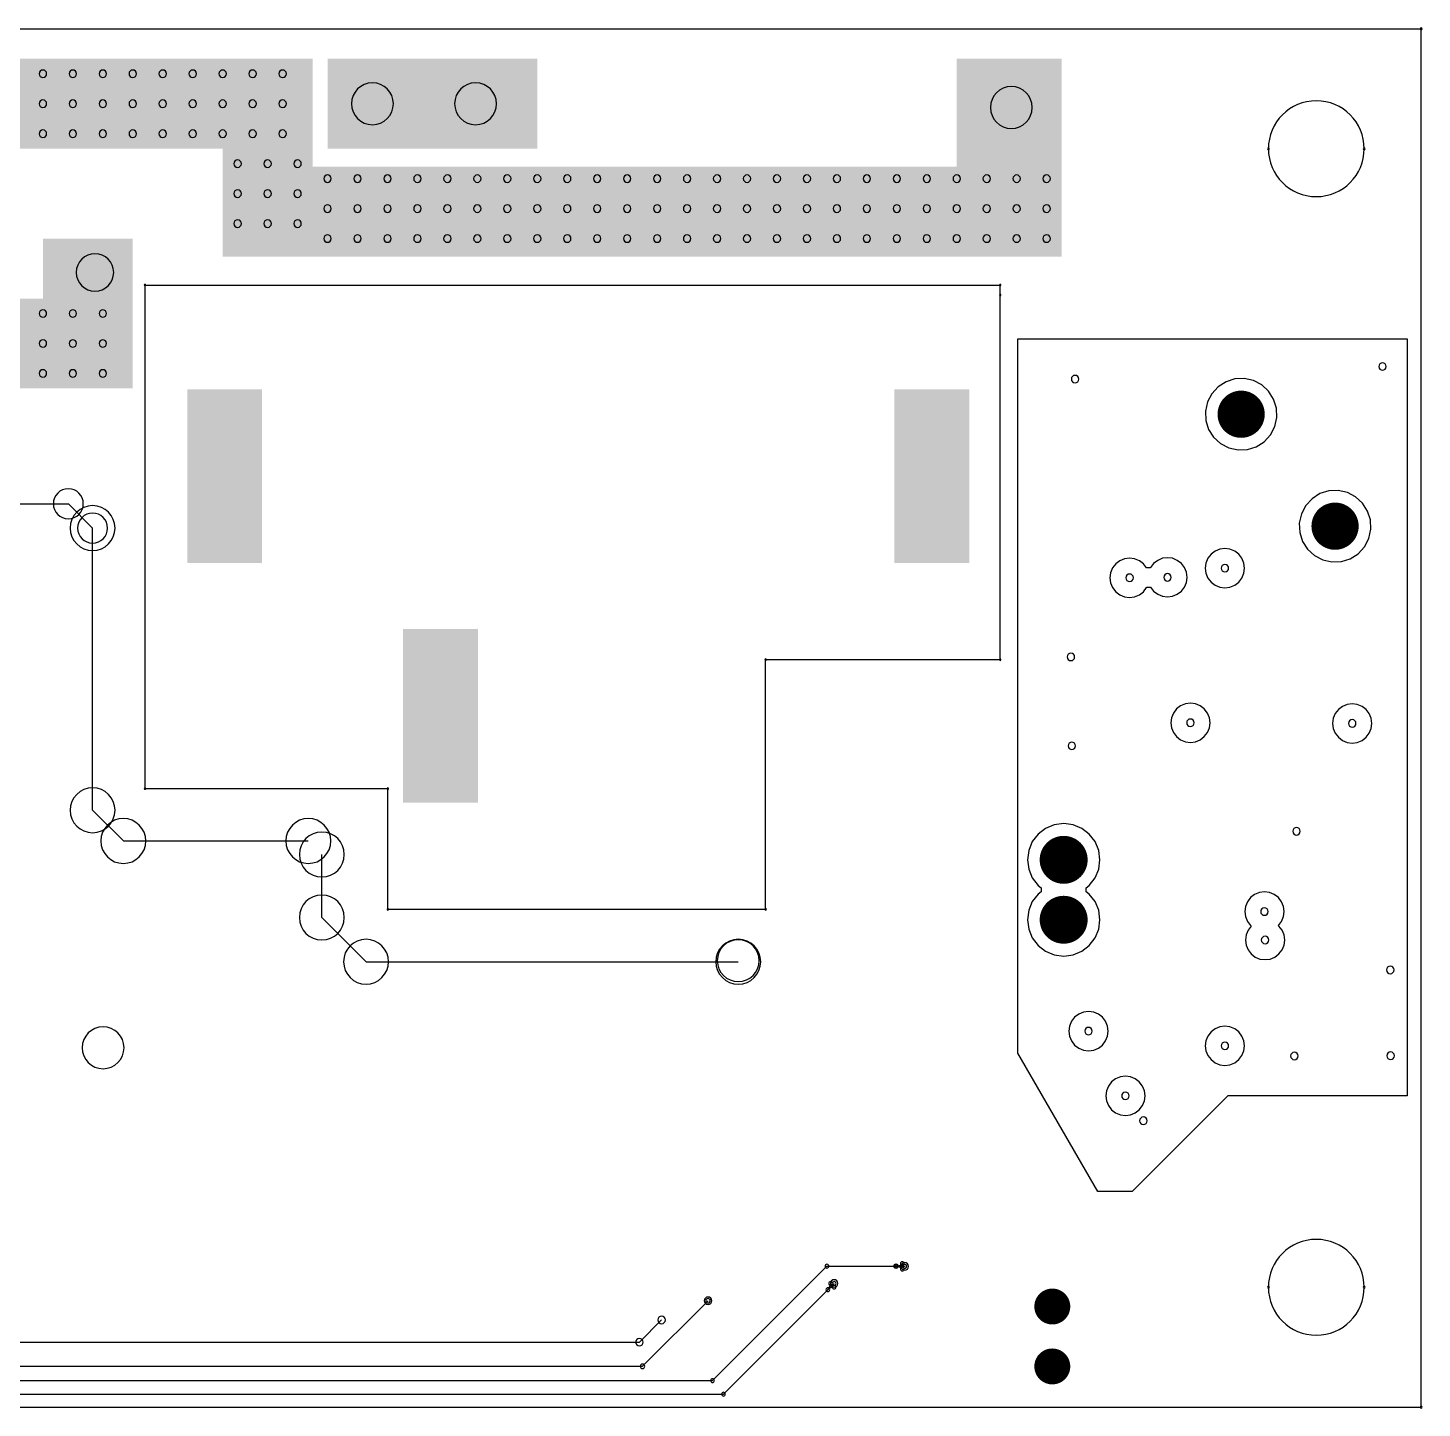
# Model space of a CAD drawing. Header units: inches. Extents: x 32166 to 34772, y 2386 to 4229.
# Drawn here: x 34139.5 to 34340.5, y 3573.1 to 3772 of the extents above; entities that cross this region are included whole.
import ezdxf

# ---------------------------------------------------------------- set-up
doc = ezdxf.new("R2010")
doc.units = ezdxf.units.IN
doc.header["$LTSCALE"] = 0.64311
doc.header["$MEASUREMENT"] = 0
for name, color, linetype in [('KEEPOUTLAYER', 6, 'CONTINUOUS'), ('MIDLAYER1', 16, 'CONTINUOUS'), ('MULTILAYER', 9, 'CONTINUOUS')]:
    doc.layers.add(name, color=color, linetype=linetype)

msp = doc.modelspace()

# ---------------------------------------------------------------- linework, layer by layer
at = {"layer": 'KEEPOUTLAYER'}
for p, q in [((32893.17, 3771.91), (34340.37, 3771.91)), ((34340.37, 3573.19), (34340.37, 3771.91)), ((34156.38, 3662.38), (34156.38, 3734.96)), ((34156.38, 3734.96), (34279.68, 3734.96)), ((34279.68, 3733.53), (34279.68, 3734.96)), ((34279.68, 3680.96), (34279.68, 3733.53)), ((34245.85, 3680.96), (34279.68, 3680.96)), ((34245.85, 3644.97), (34245.85, 3680.96)), ((34156.38, 3662.38), (34191.38, 3662.38)), ((34191.38, 3644.97), (34191.38, 3662.38)), ((34191.38, 3644.97), (34245.85, 3644.97)), ((32893.17, 3573.19), (34340.37, 3573.19))]:
    msp.add_line(p, q, dxfattribs=at)
for centre, radius, start, end in [((34340.37, 3771.91), 0.137, 0, 180), ((34340.37, 3771.91), 0.137, 180, 0), ((34340.37, 3771.91), 0.108, 0, 180), ((34340.37, 3771.91), 0.108, 180, 0), ((34325.25, 3754.63), 6.91, 0, 180), ((34318.34, 3754.63), 0.137, 0, 180), ((34318.34, 3754.63), 0.137, 180, 0), ((34325.25, 3754.63), 6.91, 180, 0), ((34332.16, 3754.63), 0.137, 0, 180), ((34332.16, 3754.63), 0.137, 180, 0), ((34156.38, 3734.96), 0.108, 0, 180), ((34156.38, 3734.96), 0.108, 0, 180), ((34156.38, 3734.96), 0.108, 180, 0), ((34156.38, 3734.96), 0.108, 180, 0), ((34279.68, 3734.96), 0.108, 0, 180), ((34279.68, 3734.96), 0.108, 0, 180), ((34279.68, 3734.96), 0.108, 180, 0), ((34279.68, 3734.96), 0.108, 180, 0), ((34279.68, 3733.53), 0.108, 0, 180), ((34279.68, 3733.53), 0.108, 0, 180), ((34279.68, 3733.53), 0.108, 180, 0), ((34279.68, 3733.53), 0.108, 180, 0), ((34245.85, 3680.96), 0.108, 0, 180), ((34245.85, 3680.96), 0.108, 0, 180), ((34245.85, 3680.96), 0.108, 180, 0), ((34245.85, 3680.96), 0.108, 180, 0), ((34279.68, 3680.96), 0.108, 0, 180), ((34279.68, 3680.96), 0.108, 0, 180), ((34279.68, 3680.96), 0.108, 180, 0), ((34279.68, 3680.96), 0.108, 180, 0), ((34156.38, 3662.38), 0.108, 0, 180), ((34156.38, 3662.38), 0.108, 0, 180), ((34156.38, 3662.38), 0.108, 180, 0), ((34156.38, 3662.38), 0.108, 180, 0), ((34191.38, 3662.38), 0.108, 0, 180), ((34191.38, 3662.38), 0.108, 0, 180), ((34191.38, 3662.38), 0.108, 180, 0), ((34191.38, 3662.38), 0.108, 180, 0), ((34191.38, 3644.97), 0.108, 0, 180), ((34191.38, 3644.97), 0.108, 0, 180), ((34191.38, 3644.97), 0.108, 180, 0), ((34191.38, 3644.97), 0.108, 180, 0), ((34245.85, 3644.97), 0.108, 0, 180), ((34245.85, 3644.97), 0.108, 0, 180), ((34245.85, 3644.97), 0.108, 180, 0), ((34245.85, 3644.97), 0.108, 180, 0), ((34325.25, 3590.47), 6.91, 0, 180), ((34318.34, 3590.47), 0.137, 0, 180), ((34318.34, 3590.47), 0.137, 180, 0), ((34325.25, 3590.47), 6.91, 180, 0), ((34332.16, 3590.47), 0.137, 0, 180), ((34332.16, 3590.47), 0.137, 180, 0), ((34340.37, 3573.19), 0.137, 0, 180), ((34340.37, 3573.19), 0.137, 0, 180), ((34340.37, 3573.19), 0.137, 180, 0), ((34340.37, 3573.19), 0.137, 180, 0)]:
    msp.add_arc(centre, radius, start, end, dxfattribs=at)
at = {"layer": 'MIDLAYER1'}
for p, q in [((34282.22, 3624.25), (34282.22, 3727.2)), ((34282.22, 3727.2), (34338.33, 3727.2)), ((34338.33, 3727.2), (34338.33, 3618.07)), ((34312.23, 3721.03), (34311.09, 3720.31)), ((34313.52, 3721.44), (34312.23, 3721.03)), ((34314.87, 3721.5), (34313.52, 3721.44)), ((34316.18, 3721.21), (34314.87, 3721.5)), ((34317.38, 3720.58), (34316.18, 3721.21)), ((34310.18, 3719.31), (34309.55, 3718.11)), ((34311.09, 3720.31), (34310.18, 3719.31)), ((34318.38, 3719.67), (34317.38, 3720.58)), ((34319.1, 3718.53), (34318.38, 3719.67)), ((34309.55, 3718.11), (34309.26, 3716.8)), ((34319.51, 3717.24), (34319.1, 3718.53)), ((34319.57, 3715.89), (34319.51, 3717.24)), ((34309.26, 3716.8), (34309.32, 3715.45)), ((34309.32, 3715.45), (34309.73, 3714.16)), ((34319.28, 3714.58), (34319.57, 3715.89)), ((34309.73, 3714.16), (34310.45, 3713.02)), ((34310.45, 3713.02), (34311.45, 3712.11)), ((34317.74, 3712.38), (34318.65, 3713.38)), ((34318.65, 3713.38), (34319.28, 3714.58)), ((34311.45, 3712.11), (34312.65, 3711.48)), ((34312.65, 3711.48), (34313.96, 3711.19)), ((34313.96, 3711.19), (34315.31, 3711.25)), ((34315.31, 3711.25), (34316.6, 3711.66)), ((34316.6, 3711.66), (34317.74, 3712.38)), ((34325.77, 3704.9), (34324.63, 3704.17)), ((34327.06, 3705.3), (34325.77, 3704.9)), ((34328.41, 3705.36), (34327.06, 3705.3)), ((34329.73, 3705.07), (34328.41, 3705.36)), ((34330.92, 3704.44), (34329.73, 3705.07)), ((34066.7, 3703.44), (34145.32, 3703.44)), ((34145.32, 3703.44), (34148.82, 3699.93)), ((34323.72, 3703.17), (34323.1, 3701.98)), ((34324.63, 3704.17), (34323.72, 3703.17)), ((34331.92, 3703.53), (34330.92, 3704.44)), ((34332.65, 3702.39), (34331.92, 3703.53)), ((34323.1, 3701.98), (34322.8, 3700.66)), ((34333.05, 3701.11), (34332.65, 3702.39)), ((34333.11, 3699.76), (34333.05, 3701.11)), ((34148.82, 3659.25), (34148.82, 3699.93)), ((34322.8, 3700.66), (34322.86, 3699.31)), ((34322.86, 3699.31), (34323.27, 3698.02)), ((34332.82, 3698.44), (34333.11, 3699.76)), ((34311.34, 3696.89), (34310.66, 3696.6)), ((34312.07, 3696.98), (34311.34, 3696.89)), ((34312.8, 3696.89), (34312.07, 3696.98)), ((34313.49, 3696.6), (34312.8, 3696.89)), ((34323.27, 3698.02), (34323.99, 3696.88)), ((34323.99, 3696.88), (34324.99, 3695.97)), ((34331.28, 3696.24), (34332.2, 3697.24)), ((34332.2, 3697.24), (34332.82, 3698.44)), ((34296.33, 3694.77), (34295.88, 3694.18)), ((34296.92, 3695.22), (34296.33, 3694.77)), ((34297.6, 3695.5), (34296.92, 3695.22)), ((34298.33, 3695.6), (34297.6, 3695.5)), ((34299.06, 3695.5), (34298.33, 3695.6)), ((34299.75, 3695.22), (34299.06, 3695.5)), ((34300.33, 3694.77), (34299.75, 3695.22)), ((34300.78, 3694.18), (34300.33, 3694.77)), ((34301.8, 3694.83), (34301.35, 3694.25)), ((34302.38, 3695.28), (34301.8, 3694.83)), ((34303.07, 3695.57), (34302.38, 3695.28)), ((34303.8, 3695.66), (34303.07, 3695.57)), ((34304.53, 3695.57), (34303.8, 3695.66)), ((34305.21, 3695.28), (34304.53, 3695.57)), ((34305.8, 3694.83), (34305.21, 3695.28)), ((34306.25, 3694.25), (34305.8, 3694.83)), ((34309.34, 3694.88), (34309.24, 3694.15)), ((34309.62, 3695.57), (34309.34, 3694.88)), ((34310.07, 3696.15), (34309.62, 3695.57)), ((34310.66, 3696.6), (34310.07, 3696.15)), ((34314.07, 3696.15), (34313.49, 3696.6)), ((34314.52, 3695.57), (34314.07, 3696.15)), ((34314.81, 3694.88), (34314.52, 3695.57)), ((34314.9, 3694.15), (34314.81, 3694.88)), ((34324.99, 3695.97), (34326.19, 3695.34)), ((34326.19, 3695.34), (34327.51, 3695.05)), ((34327.51, 3695.05), (34328.86, 3695.11)), ((34328.86, 3695.11), (34330.14, 3695.52)), ((34330.14, 3695.52), (34331.28, 3696.24)), ((34295.6, 3693.5), (34295.5, 3692.77)), ((34295.5, 3692.77), (34295.6, 3692.03)), ((34295.88, 3694.18), (34295.6, 3693.5)), ((34301.32, 3694.19), (34300.78, 3694.18)), ((34300.78, 3694.18), (34300.78, 3694.18)), ((34300.78, 3694.18), (34300.78, 3694.18)), ((34300.78, 3694.18), (34300.78, 3694.18)), ((34301.35, 3694.25), (34301.32, 3694.19)), ((34306.53, 3693.57), (34306.25, 3694.25)), ((34306.63, 3692.83), (34306.53, 3693.57)), ((34306.53, 3692.1), (34306.63, 3692.83)), ((34309.24, 3694.15), (34309.34, 3693.42)), ((34309.34, 3693.42), (34309.62, 3692.73)), ((34309.62, 3692.73), (34310.07, 3692.15)), ((34314.07, 3692.15), (34314.52, 3692.73)), ((34314.52, 3692.73), (34314.81, 3693.42)), ((34314.81, 3693.42), (34314.9, 3694.15)), ((34295.6, 3692.03), (34295.88, 3691.35)), ((34295.88, 3691.35), (34296.33, 3690.76)), ((34296.33, 3690.76), (34296.92, 3690.31)), ((34299.75, 3690.31), (34300.33, 3690.76)), ((34300.33, 3690.76), (34300.78, 3691.35)), ((34300.78, 3691.35), (34300.81, 3691.41)), ((34300.81, 3691.41), (34301.35, 3691.42)), ((34301.35, 3691.42), (34301.35, 3691.42)), ((34301.35, 3691.42), (34301.35, 3691.42)), ((34301.35, 3691.42), (34301.35, 3691.42)), ((34301.35, 3691.42), (34301.8, 3690.83)), ((34301.8, 3690.83), (34302.38, 3690.38)), ((34305.21, 3690.38), (34305.8, 3690.83)), ((34305.8, 3690.83), (34306.25, 3691.42)), ((34306.25, 3691.42), (34306.53, 3692.1)), ((34310.07, 3692.15), (34310.66, 3691.7)), ((34310.66, 3691.7), (34311.34, 3691.41)), ((34311.34, 3691.41), (34312.07, 3691.32)), ((34312.07, 3691.32), (34312.8, 3691.41)), ((34312.8, 3691.41), (34313.49, 3691.7)), ((34313.49, 3691.7), (34314.07, 3692.15)), ((34296.92, 3690.31), (34297.6, 3690.03)), ((34297.6, 3690.03), (34298.33, 3689.93)), ((34298.33, 3689.93), (34299.06, 3690.03)), ((34299.06, 3690.03), (34299.75, 3690.31)), ((34302.38, 3690.38), (34303.07, 3690.1)), ((34303.07, 3690.1), (34303.8, 3690)), ((34303.8, 3690), (34304.53, 3690.1)), ((34304.53, 3690.1), (34305.21, 3690.38)), ((34307.1, 3674.69), (34306.37, 3674.59)), ((34307.83, 3674.59), (34307.1, 3674.69)), ((34304.65, 3673.27), (34304.37, 3672.59)), ((34305.1, 3673.86), (34304.65, 3673.27)), ((34305.68, 3674.31), (34305.1, 3673.86)), ((34306.37, 3674.59), (34305.68, 3674.31)), ((34308.52, 3674.31), (34307.83, 3674.59)), ((34309.1, 3673.86), (34308.52, 3674.31)), ((34309.55, 3673.27), (34309.1, 3673.86)), ((34309.84, 3672.59), (34309.55, 3673.27)), ((34327.98, 3673.19), (34327.69, 3672.51)), ((34328.43, 3673.77), (34327.98, 3673.19)), ((34329.01, 3674.22), (34328.43, 3673.77)), ((34329.7, 3674.51), (34329.01, 3674.22)), ((34330.43, 3674.6), (34329.7, 3674.51)), ((34331.16, 3674.51), (34330.43, 3674.6)), ((34331.84, 3674.22), (34331.16, 3674.51)), ((34332.43, 3673.77), (34331.84, 3674.22)), ((34332.88, 3673.19), (34332.43, 3673.77)), ((34333.16, 3672.51), (34332.88, 3673.19)), ((34304.37, 3672.59), (34304.27, 3671.86)), ((34304.27, 3671.86), (34304.37, 3671.13)), ((34304.37, 3671.13), (34304.65, 3670.44)), ((34309.55, 3670.44), (34309.84, 3671.13)), ((34309.93, 3671.86), (34309.84, 3672.59)), ((34309.84, 3671.13), (34309.93, 3671.86)), ((34327.69, 3672.51), (34327.6, 3671.77)), ((34327.6, 3671.77), (34327.69, 3671.04)), ((34327.69, 3671.04), (34327.98, 3670.36)), ((34332.88, 3670.36), (34333.16, 3671.04)), ((34333.26, 3671.77), (34333.16, 3672.51)), ((34333.16, 3671.04), (34333.26, 3671.77)), ((34304.65, 3670.44), (34305.1, 3669.86)), ((34305.1, 3669.86), (34305.68, 3669.41)), ((34305.68, 3669.41), (34306.37, 3669.12)), ((34306.37, 3669.12), (34307.1, 3669.03)), ((34307.1, 3669.03), (34307.83, 3669.12)), ((34307.83, 3669.12), (34308.52, 3669.41)), ((34308.52, 3669.41), (34309.1, 3669.86)), ((34309.1, 3669.86), (34309.55, 3670.44)), ((34327.98, 3670.36), (34328.43, 3669.77)), ((34328.43, 3669.77), (34329.01, 3669.32)), ((34329.01, 3669.32), (34329.7, 3669.04)), ((34329.7, 3669.04), (34330.43, 3668.94)), ((34330.43, 3668.94), (34331.16, 3669.04)), ((34331.16, 3669.04), (34331.84, 3669.32)), ((34331.84, 3669.32), (34332.43, 3669.77)), ((34332.43, 3669.77), (34332.88, 3670.36)), ((34148.82, 3659.25), (34153.25, 3654.82)), ((34286.21, 3656.63), (34285.13, 3655.8)), ((34287.47, 3657.15), (34286.21, 3656.63)), ((34288.83, 3657.33), (34287.47, 3657.15)), ((34290.18, 3657.15), (34288.83, 3657.33)), ((34291.44, 3656.63), (34290.18, 3657.15)), ((34292.52, 3655.8), (34291.44, 3656.63)), ((34153.25, 3654.82), (34179.92, 3654.82)), ((34284.3, 3654.72), (34283.78, 3653.46)), ((34285.13, 3655.8), (34284.3, 3654.72)), ((34293.35, 3654.72), (34292.52, 3655.8)), ((34293.88, 3653.46), (34293.35, 3654.72)), ((34181.87, 3643.79), (34181.87, 3652.87)), ((34283.78, 3653.46), (34283.6, 3652.1)), ((34294.06, 3652.1), (34293.88, 3653.46)), ((34283.6, 3652.1), (34283.78, 3650.75)), ((34283.78, 3650.75), (34284.3, 3649.49)), ((34293.35, 3649.49), (34293.88, 3650.75)), ((34293.88, 3650.75), (34294.06, 3652.1)), ((34284.3, 3649.49), (34285.13, 3648.4)), ((34292.52, 3648.4), (34293.35, 3649.49)), ((34285.13, 3647.16), (34284.3, 3646.08)), ((34285.13, 3648.4), (34285.58, 3648.06)), ((34285.58, 3647.51), (34285.13, 3647.16)), ((34285.58, 3648.06), (34285.58, 3647.51)), ((34292.07, 3648.06), (34292.52, 3648.4)), ((34292.07, 3647.51), (34292.07, 3648.06)), ((34292.52, 3647.16), (34292.07, 3647.51)), ((34293.35, 3646.08), (34292.52, 3647.16)), ((34315.77, 3646.65), (34315.32, 3646.06)), ((34316.36, 3647.1), (34315.77, 3646.65)), ((34317.04, 3647.38), (34316.36, 3647.1)), ((34317.77, 3647.47), (34317.04, 3647.38)), ((34318.51, 3647.38), (34317.77, 3647.47)), ((34319.19, 3647.1), (34318.51, 3647.38)), ((34319.78, 3646.65), (34319.19, 3647.1)), ((34320.23, 3646.06), (34319.78, 3646.65)), ((34283.78, 3644.82), (34283.6, 3643.46)), ((34284.3, 3646.08), (34283.78, 3644.82)), ((34293.88, 3644.82), (34293.35, 3646.08)), ((34294.06, 3643.46), (34293.88, 3644.82)), ((34315.04, 3645.38), (34314.94, 3644.64)), ((34314.94, 3644.64), (34315.04, 3643.91)), ((34315.32, 3646.06), (34315.04, 3645.38)), ((34320.51, 3645.38), (34320.23, 3646.06)), ((34320.61, 3644.64), (34320.51, 3645.38)), ((34320.51, 3643.91), (34320.61, 3644.64)), ((34181.87, 3643.79), (34188.24, 3637.41)), ((34283.6, 3643.46), (34283.78, 3642.11)), ((34293.88, 3642.11), (34294.06, 3643.46)), ((34315.04, 3643.91), (34315.32, 3643.23)), ((34315.32, 3643.23), (34315.77, 3642.64)), ((34315.86, 3642.54), (34315.41, 3641.95)), ((34315.77, 3642.64), (34315.77, 3642.64)), ((34315.77, 3642.64), (34315.86, 3642.54)), ((34319.78, 3642.64), (34320.23, 3643.23)), ((34319.78, 3642.61), (34319.78, 3642.64)), ((34319.86, 3642.54), (34319.78, 3642.61)), ((34320.31, 3641.95), (34319.86, 3642.54)), ((34320.23, 3643.23), (34320.51, 3643.91)), ((34283.78, 3642.11), (34284.3, 3640.85)), ((34284.3, 3640.85), (34285.13, 3639.76)), ((34292.52, 3639.76), (34293.35, 3640.85)), ((34293.35, 3640.85), (34293.88, 3642.11)), ((34315.12, 3641.27), (34315.03, 3640.54)), ((34315.03, 3640.54), (34315.12, 3639.81)), ((34315.41, 3641.95), (34315.12, 3641.27)), ((34320.6, 3641.27), (34320.31, 3641.95)), ((34320.69, 3640.54), (34320.6, 3641.27)), ((34320.6, 3639.81), (34320.69, 3640.54)), ((34285.13, 3639.76), (34286.21, 3638.93)), ((34286.21, 3638.93), (34287.47, 3638.41)), ((34290.18, 3638.41), (34291.44, 3638.93)), ((34291.44, 3638.93), (34292.52, 3639.76)), ((34315.12, 3639.81), (34315.41, 3639.12)), ((34315.41, 3639.12), (34315.86, 3638.54)), ((34315.86, 3638.54), (34316.44, 3638.09)), ((34319.28, 3638.09), (34319.86, 3638.54)), ((34319.86, 3638.54), (34320.31, 3639.12)), ((34320.31, 3639.12), (34320.6, 3639.81)), ((34188.24, 3637.41), (34241.91, 3637.41)), ((34287.47, 3638.41), (34288.83, 3638.23)), ((34288.83, 3638.23), (34290.18, 3638.41)), ((34316.44, 3638.09), (34317.13, 3637.8)), ((34317.13, 3637.8), (34317.86, 3637.71)), ((34317.86, 3637.71), (34318.59, 3637.8)), ((34318.59, 3637.8), (34319.28, 3638.09)), ((34289.96, 3628.82), (34289.68, 3628.14)), ((34290.41, 3629.41), (34289.96, 3628.82)), ((34291, 3629.86), (34290.41, 3629.41)), ((34291.68, 3630.14), (34291, 3629.86)), ((34292.41, 3630.24), (34291.68, 3630.14)), ((34293.15, 3630.14), (34292.41, 3630.24)), ((34293.83, 3629.86), (34293.15, 3630.14)), ((34294.42, 3629.41), (34293.83, 3629.86)), ((34294.87, 3628.82), (34294.42, 3629.41)), ((34295.15, 3628.14), (34294.87, 3628.82)), ((34289.68, 3628.14), (34289.58, 3627.41)), ((34289.58, 3627.41), (34289.68, 3626.67)), ((34289.68, 3626.67), (34289.96, 3625.99)), ((34294.87, 3625.99), (34295.15, 3626.67)), ((34295.25, 3627.41), (34295.15, 3628.14)), ((34295.15, 3626.67), (34295.25, 3627.41)), ((34309.62, 3626.7), (34309.34, 3626.02)), ((34310.07, 3627.29), (34309.62, 3626.7)), ((34310.66, 3627.74), (34310.07, 3627.29)), ((34311.34, 3628.02), (34310.66, 3627.74)), ((34312.07, 3628.12), (34311.34, 3628.02)), ((34312.8, 3628.02), (34312.07, 3628.12)), ((34313.49, 3627.74), (34312.8, 3628.02)), ((34314.07, 3627.29), (34313.49, 3627.74)), ((34314.52, 3626.7), (34314.07, 3627.29)), ((34314.81, 3626.02), (34314.52, 3626.7)), ((34289.96, 3625.99), (34290.41, 3625.4)), ((34290.41, 3625.4), (34291, 3624.95)), ((34291, 3624.95), (34291.68, 3624.67)), ((34291.68, 3624.67), (34292.41, 3624.57)), ((34292.41, 3624.57), (34293.15, 3624.67)), ((34293.15, 3624.67), (34293.83, 3624.95)), ((34293.83, 3624.95), (34294.42, 3625.4)), ((34294.42, 3625.4), (34294.87, 3625.99)), ((34309.34, 3626.02), (34309.24, 3625.29)), ((34309.24, 3625.29), (34309.34, 3624.56)), ((34309.34, 3624.56), (34309.62, 3623.87)), ((34314.52, 3623.87), (34314.81, 3624.56)), ((34314.9, 3625.29), (34314.81, 3626.02)), ((34314.81, 3624.56), (34314.9, 3625.29)), ((34293.75, 3604.29), (34282.22, 3624.25)), ((34309.62, 3623.87), (34310.07, 3623.29)), ((34310.07, 3623.29), (34310.66, 3622.84)), ((34310.66, 3622.84), (34311.34, 3622.55)), ((34311.34, 3622.55), (34312.07, 3622.46)), ((34312.07, 3622.46), (34312.8, 3622.55)), ((34312.8, 3622.55), (34313.49, 3622.84)), ((34313.49, 3622.84), (34314.07, 3623.29)), ((34314.07, 3623.29), (34314.52, 3623.87)), ((34296.31, 3620.53), (34295.73, 3620.08)), ((34297, 3620.81), (34296.31, 3620.53)), ((34297.73, 3620.91), (34297, 3620.81)), ((34298.46, 3620.81), (34297.73, 3620.91)), ((34299.14, 3620.53), (34298.46, 3620.81)), ((34299.73, 3620.08), (34299.14, 3620.53)), ((34294.99, 3618.81), (34294.9, 3618.07)), ((34295.28, 3619.49), (34294.99, 3618.81)), ((34295.73, 3620.08), (34295.28, 3619.49)), ((34300.18, 3619.49), (34299.73, 3620.08)), ((34300.46, 3618.81), (34300.18, 3619.49)), ((34300.56, 3618.07), (34300.46, 3618.81)), ((34294.9, 3618.07), (34294.99, 3617.34)), ((34294.99, 3617.34), (34295.28, 3616.66)), ((34295.28, 3616.66), (34295.73, 3616.07)), ((34312.07, 3617.64), (34298.72, 3604.29)), ((34299.73, 3616.07), (34300.18, 3616.66)), ((34300.18, 3616.66), (34300.46, 3617.34)), ((34300.46, 3617.34), (34300.56, 3618.07)), ((34312.5, 3618.07), (34312.07, 3617.64)), ((34338.33, 3618.07), (34312.5, 3618.07)), ((34295.73, 3616.07), (34296.31, 3615.62)), ((34296.31, 3615.62), (34297, 3615.34)), ((34297, 3615.34), (34297.73, 3615.24)), ((34297.73, 3615.24), (34298.46, 3615.34)), ((34298.46, 3615.34), (34299.14, 3615.62)), ((34299.14, 3615.62), (34299.73, 3616.07)), ((34298.72, 3604.29), (34293.75, 3604.29)), ((34238.2, 3577.02), (34254.7, 3593.52)), ((34254.7, 3593.52), (34265.9, 3593.52)), ((34265.9, 3593.52), (34265.93, 3593.49)), ((34239.77, 3575.06), (34255.74, 3591.03)), ((34228.11, 3579.08), (34237.55, 3588.53)), ((34227.66, 3582.56), (34230.86, 3585.76)), ((34114.91, 3582.56), (34227.66, 3582.56)), ((33961.85, 3579.08), (34228.11, 3579.08)), ((34065.31, 3577.02), (34238.2, 3577.02)), ((33934.83, 3575.06), (34239.77, 3575.06))]:
    msp.add_line(p, q, dxfattribs=at)
for points, const_width in [([(34315.51, 3715.04, 1), (34313.32, 3717.65, 1)], 3.4), ([(34329.05, 3698.9, 1), (34326.86, 3701.51, 1)], 3.4), ([(34290.55, 3652.1, 1), (34287.1, 3652.1, 1)], 3.46), ([(34290.55, 3643.46, 1), (34287.1, 3643.46, 1)], 3.46), ([(34288.48, 3587.7, 1), (34285.89, 3587.7, 1)], 2.59), ([(34288.48, 3579.06, 1), (34285.89, 3579.06, 1)], 2.59)]:
    msp.add_lwpolyline(points, format="xyb", close=True, dxfattribs=dict(at, const_width=const_width))
for centre, radius, start, end in [((34141.65, 3765.43), 0.54, 0, 180), ((34141.65, 3765.43), 0.54, 180, 0), ((34145.97, 3765.43), 0.54, 0, 180), ((34145.97, 3765.43), 0.54, 180, 0), ((34150.29, 3765.43), 0.54, 0, 180), ((34150.29, 3765.43), 0.54, 180, 0), ((34154.61, 3765.43), 0.54, 0, 180), ((34154.61, 3765.43), 0.54, 180, 0), ((34158.93, 3765.43), 0.54, 0, 180), ((34158.93, 3765.43), 0.54, 180, 0), ((34163.25, 3765.43), 0.54, 0, 180), ((34163.25, 3765.43), 0.54, 180, 0), ((34167.57, 3765.43), 0.54, 0, 180), ((34167.57, 3765.43), 0.54, 180, 0), ((34171.89, 3765.43), 0.54, 0, 180), ((34171.89, 3765.43), 0.54, 180, 0), ((34176.21, 3765.43), 0.54, 0, 180), ((34176.21, 3765.43), 0.54, 180, 0), ((34189.17, 3761.11), 3.02, 0, 180), ((34204.03, 3761.11), 3.02, 0, 180), ((34281.28, 3760.57), 3.02, 0, 180), ((34141.65, 3761.11), 0.54, 0, 180), ((34141.65, 3761.11), 0.54, 180, 0), ((34145.97, 3761.11), 0.54, 0, 180), ((34145.97, 3761.11), 0.54, 180, 0), ((34150.29, 3761.11), 0.54, 0, 180), ((34150.29, 3761.11), 0.54, 180, 0), ((34154.61, 3761.11), 0.54, 0, 180), ((34154.61, 3761.11), 0.54, 180, 0), ((34158.93, 3761.11), 0.54, 0, 180), ((34158.93, 3761.11), 0.54, 180, 0), ((34163.25, 3761.11), 0.54, 0, 180), ((34163.25, 3761.11), 0.54, 180, 0), ((34167.57, 3761.11), 0.54, 0, 180), ((34167.57, 3761.11), 0.54, 180, 0), ((34171.89, 3761.11), 0.54, 0, 180), ((34171.89, 3761.11), 0.54, 180, 0), ((34176.21, 3761.11), 0.54, 0, 180), ((34176.21, 3761.11), 0.54, 180, 0), ((34189.17, 3761.11), 3.02, 180, 0), ((34204.03, 3761.11), 3.02, 180, 0), ((34281.28, 3760.57), 3.02, 180, 0), ((34141.65, 3756.79), 0.54, 0, 180), ((34145.97, 3756.79), 0.54, 0, 180), ((34150.29, 3756.79), 0.54, 0, 180), ((34154.61, 3756.79), 0.54, 0, 180), ((34158.93, 3756.79), 0.54, 0, 180), ((34163.25, 3756.79), 0.54, 0, 180), ((34167.57, 3756.79), 0.54, 0, 180), ((34171.89, 3756.79), 0.54, 0, 180), ((34176.21, 3756.79), 0.54, 0, 180), ((34141.65, 3756.79), 0.54, 180, 0), ((34145.97, 3756.79), 0.54, 180, 0), ((34150.29, 3756.79), 0.54, 180, 0), ((34154.61, 3756.79), 0.54, 180, 0), ((34158.93, 3756.79), 0.54, 180, 0), ((34163.25, 3756.79), 0.54, 180, 0), ((34167.57, 3756.79), 0.54, 180, 0), ((34171.89, 3756.79), 0.54, 180, 0), ((34176.21, 3756.79), 0.54, 180, 0), ((34169.73, 3752.47), 0.54, 0, 180), ((34174.05, 3752.47), 0.54, 0, 180), ((34178.37, 3752.47), 0.54, 0, 180), ((34169.73, 3752.47), 0.54, 180, 0), ((34174.05, 3752.47), 0.54, 180, 0), ((34178.37, 3752.47), 0.54, 180, 0), ((34182.69, 3750.31), 0.54, 0, 180), ((34182.69, 3750.31), 0.54, 180, 0), ((34187.01, 3750.31), 0.54, 0, 180), ((34187.01, 3750.31), 0.54, 180, 0), ((34191.33, 3750.31), 0.54, 0, 180), ((34191.33, 3750.31), 0.54, 180, 0), ((34195.65, 3750.31), 0.54, 0, 180), ((34195.65, 3750.31), 0.54, 180, 0), ((34199.97, 3750.31), 0.54, 0, 180), ((34199.97, 3750.31), 0.54, 180, 0), ((34204.29, 3750.31), 0.54, 0, 180), ((34204.29, 3750.31), 0.54, 180, 0), ((34208.61, 3750.31), 0.54, 0, 180), ((34208.61, 3750.31), 0.54, 180, 0), ((34212.93, 3750.31), 0.54, 0, 180), ((34212.93, 3750.31), 0.54, 180, 0), ((34217.25, 3750.31), 0.54, 0, 180), ((34217.25, 3750.31), 0.54, 180, 0), ((34221.57, 3750.31), 0.54, 0, 180), ((34221.57, 3750.31), 0.54, 180, 0), ((34225.89, 3750.31), 0.54, 0, 180), ((34225.89, 3750.31), 0.54, 180, 0), ((34230.21, 3750.31), 0.54, 0, 180), ((34230.21, 3750.31), 0.54, 180, 0), ((34234.53, 3750.31), 0.54, 0, 180), ((34234.53, 3750.31), 0.54, 180, 0), ((34238.85, 3750.31), 0.54, 0, 180), ((34238.85, 3750.31), 0.54, 180, 0), ((34243.17, 3750.31), 0.54, 0, 180), ((34243.17, 3750.31), 0.54, 180, 0), ((34247.49, 3750.31), 0.54, 0, 180), ((34247.49, 3750.31), 0.54, 180, 0), ((34251.81, 3750.31), 0.54, 0, 180), ((34251.81, 3750.31), 0.54, 180, 0), ((34256.13, 3750.31), 0.54, 0, 180), ((34256.13, 3750.31), 0.54, 180, 0), ((34260.45, 3750.31), 0.54, 0, 180), ((34260.45, 3750.31), 0.54, 180, 0), ((34264.77, 3750.31), 0.54, 0, 180), ((34264.77, 3750.31), 0.54, 180, 0), ((34269.09, 3750.31), 0.54, 0, 180), ((34269.09, 3750.31), 0.54, 180, 0), ((34273.41, 3750.31), 0.54, 0, 180), ((34273.41, 3750.31), 0.54, 180, 0), ((34277.73, 3750.31), 0.54, 0, 180), ((34277.73, 3750.31), 0.54, 180, 0), ((34282.05, 3750.31), 0.54, 0, 180), ((34282.05, 3750.31), 0.54, 180, 0), ((34286.37, 3750.31), 0.54, 0, 180), ((34286.37, 3750.31), 0.54, 180, 0), ((34169.73, 3748.15), 0.54, 0, 180), ((34169.73, 3748.15), 0.54, 180, 0), ((34174.05, 3748.15), 0.54, 0, 180), ((34174.05, 3748.15), 0.54, 180, 0), ((34178.37, 3748.15), 0.54, 0, 180), ((34178.37, 3748.15), 0.54, 180, 0), ((34182.69, 3745.99), 0.54, 0, 180), ((34182.69, 3745.99), 0.54, 180, 0), ((34187.01, 3745.99), 0.54, 0, 180), ((34187.01, 3745.99), 0.54, 180, 0), ((34191.33, 3745.99), 0.54, 0, 180), ((34191.33, 3745.99), 0.54, 180, 0), ((34195.65, 3745.99), 0.54, 0, 180), ((34195.65, 3745.99), 0.54, 180, 0), ((34199.97, 3745.99), 0.54, 0, 180), ((34199.97, 3745.99), 0.54, 180, 0), ((34204.29, 3745.99), 0.54, 0, 180), ((34204.29, 3745.99), 0.54, 180, 0), ((34208.61, 3745.99), 0.54, 0, 180), ((34208.61, 3745.99), 0.54, 180, 0), ((34212.93, 3745.99), 0.54, 0, 180), ((34212.93, 3745.99), 0.54, 180, 0), ((34217.25, 3745.99), 0.54, 0, 180), ((34217.25, 3745.99), 0.54, 180, 0), ((34221.57, 3745.99), 0.54, 0, 180), ((34221.57, 3745.99), 0.54, 180, 0), ((34225.89, 3745.99), 0.54, 0, 180), ((34225.89, 3745.99), 0.54, 180, 0), ((34230.21, 3745.99), 0.54, 0, 180), ((34230.21, 3745.99), 0.54, 180, 0), ((34234.53, 3745.99), 0.54, 0, 180), ((34234.53, 3745.99), 0.54, 180, 0), ((34238.85, 3745.99), 0.54, 0, 180), ((34238.85, 3745.99), 0.54, 180, 0), ((34243.17, 3745.99), 0.54, 0, 180), ((34243.17, 3745.99), 0.54, 180, 0), ((34247.49, 3745.99), 0.54, 0, 180), ((34247.49, 3745.99), 0.54, 180, 0), ((34251.81, 3745.99), 0.54, 0, 180), ((34251.81, 3745.99), 0.54, 180, 0), ((34256.13, 3745.99), 0.54, 0, 180), ((34256.13, 3745.99), 0.54, 180, 0), ((34260.45, 3745.99), 0.54, 0, 180), ((34260.45, 3745.99), 0.54, 180, 0), ((34264.77, 3745.99), 0.54, 0, 180), ((34264.77, 3745.99), 0.54, 180, 0), ((34269.09, 3745.99), 0.54, 0, 180), ((34269.09, 3745.99), 0.54, 180, 0), ((34273.41, 3745.99), 0.54, 0, 180), ((34273.41, 3745.99), 0.54, 180, 0), ((34277.73, 3745.99), 0.54, 0, 180), ((34277.73, 3745.99), 0.54, 180, 0), ((34282.05, 3745.99), 0.54, 0, 180), ((34282.05, 3745.99), 0.54, 180, 0), ((34286.37, 3745.99), 0.54, 0, 180), ((34286.37, 3745.99), 0.54, 180, 0), ((34169.73, 3743.83), 0.54, 0, 180), ((34169.73, 3743.83), 0.54, 180, 0), ((34174.05, 3743.83), 0.54, 0, 180), ((34174.05, 3743.83), 0.54, 180, 0), ((34178.37, 3743.83), 0.54, 0, 180), ((34178.37, 3743.83), 0.54, 180, 0), ((34182.69, 3741.67), 0.54, 0, 180), ((34182.69, 3741.67), 0.54, 180, 0), ((34187.01, 3741.67), 0.54, 0, 180), ((34187.01, 3741.67), 0.54, 180, 0), ((34191.33, 3741.67), 0.54, 0, 180), ((34191.33, 3741.67), 0.54, 180, 0), ((34195.65, 3741.67), 0.54, 0, 180), ((34195.65, 3741.67), 0.54, 180, 0), ((34199.97, 3741.67), 0.54, 0, 180), ((34199.97, 3741.67), 0.54, 180, 0), ((34204.29, 3741.67), 0.54, 0, 180), ((34204.29, 3741.67), 0.54, 180, 0), ((34208.61, 3741.67), 0.54, 0, 180), ((34208.61, 3741.67), 0.54, 180, 0), ((34212.93, 3741.67), 0.54, 0, 180), ((34212.93, 3741.67), 0.54, 180, 0), ((34217.25, 3741.67), 0.54, 0, 180), ((34217.25, 3741.67), 0.54, 180, 0), ((34221.57, 3741.67), 0.54, 0, 180), ((34221.57, 3741.67), 0.54, 180, 0), ((34225.89, 3741.67), 0.54, 0, 180), ((34225.89, 3741.67), 0.54, 180, 0), ((34230.21, 3741.67), 0.54, 0, 180), ((34230.21, 3741.67), 0.54, 180, 0), ((34234.53, 3741.67), 0.54, 0, 180), ((34234.53, 3741.67), 0.54, 180, 0), ((34238.85, 3741.67), 0.54, 0, 180), ((34238.85, 3741.67), 0.54, 180, 0), ((34243.17, 3741.67), 0.54, 0, 180), ((34243.17, 3741.67), 0.54, 180, 0), ((34247.49, 3741.67), 0.54, 0, 180), ((34247.49, 3741.67), 0.54, 180, 0), ((34251.81, 3741.67), 0.54, 0, 180), ((34251.81, 3741.67), 0.54, 180, 0), ((34256.13, 3741.67), 0.54, 0, 180), ((34256.13, 3741.67), 0.54, 180, 0), ((34260.45, 3741.67), 0.54, 0, 180), ((34260.45, 3741.67), 0.54, 180, 0), ((34264.77, 3741.67), 0.54, 0, 180), ((34264.77, 3741.67), 0.54, 180, 0), ((34269.09, 3741.67), 0.54, 0, 180), ((34269.09, 3741.67), 0.54, 180, 0), ((34273.41, 3741.67), 0.54, 0, 180), ((34273.41, 3741.67), 0.54, 180, 0), ((34277.73, 3741.67), 0.54, 0, 180), ((34277.73, 3741.67), 0.54, 180, 0), ((34282.05, 3741.67), 0.54, 0, 180), ((34282.05, 3741.67), 0.54, 180, 0), ((34286.37, 3741.67), 0.54, 0, 180), ((34286.37, 3741.67), 0.54, 180, 0), ((34149.16, 3736.79), 2.7, 0, 180), ((34149.16, 3736.79), 2.7, 180, 0), ((34141.65, 3730.87), 0.54, 0, 180), ((34145.97, 3730.87), 0.54, 0, 180), ((34150.29, 3730.87), 0.54, 0, 180), ((34141.65, 3730.87), 0.54, 180, 0), ((34145.97, 3730.87), 0.54, 180, 0), ((34150.29, 3730.87), 0.54, 180, 0), ((34141.65, 3726.55), 0.54, 0, 180), ((34145.97, 3726.55), 0.54, 0, 180), ((34150.29, 3726.55), 0.54, 0, 180), ((34141.65, 3726.55), 0.54, 180, 0), ((34145.97, 3726.55), 0.54, 180, 0), ((34150.29, 3726.55), 0.54, 180, 0), ((34334.79, 3723.22), 0.54, 0, 180), ((34334.79, 3723.22), 0.54, 180, 0), ((34141.65, 3722.23), 0.54, 0, 180), ((34141.65, 3722.23), 0.54, 180, 0), ((34145.97, 3722.23), 0.54, 0, 180), ((34145.97, 3722.23), 0.54, 180, 0), ((34150.29, 3722.23), 0.54, 0, 180), ((34150.29, 3722.23), 0.54, 180, 0), ((34290.47, 3721.41), 0.54, 0, 180), ((34290.47, 3721.41), 0.54, 180, 0), ((34145.32, 3703.44), 2.16, 0, 180), ((34145.32, 3703.44), 2.16, 0, 180), ((34145.32, 3703.44), 2.16, 180, 0), ((34145.32, 3703.44), 2.16, 180, 0), ((34148.82, 3699.93), 3.24, 0, 180), ((34148.82, 3699.93), 2.16, 0, 180), ((34148.82, 3699.93), 3.24, 180, 0), ((34148.82, 3699.93), 2.16, 180, 0), ((34298.33, 3692.77), 0.54, 0, 180), ((34298.33, 3692.77), 0.54, 180, 0), ((34303.8, 3692.83), 0.54, 0, 180), ((34303.8, 3692.83), 0.54, 180, 0), ((34312.07, 3694.15), 0.54, 0, 180), ((34312.07, 3694.15), 0.54, 180, 0), ((34289.87, 3681.36), 0.54, 0, 180), ((34289.87, 3681.36), 0.54, 180, 0), ((34307.1, 3671.86), 0.54, 0, 180), ((34307.1, 3671.86), 0.54, 180, 0), ((34330.43, 3671.77), 0.54, 0, 180), ((34330.43, 3671.77), 0.54, 180, 0), ((34290, 3668.53), 0.54, 0, 180), ((34290, 3668.53), 0.54, 180, 0), ((34148.82, 3659.25), 3.24, 0, 180), ((34148.82, 3659.25), 3.24, 0, 180), ((34148.82, 3659.25), 3.24, 180, 0), ((34148.82, 3659.25), 3.24, 180, 0), ((34153.25, 3654.82), 3.24, 0, 180), ((34153.25, 3654.82), 3.24, 0, 180), ((34179.92, 3654.82), 3.24, 0, 180), ((34322.4, 3656.22), 0.54, 0, 180), ((34153.25, 3654.82), 3.24, 180, 0), ((34153.25, 3654.82), 3.24, 180, 0), ((34179.92, 3654.82), 3.24, 180, 0), ((34181.87, 3652.87), 3.24, 0, 180), ((34322.4, 3656.22), 0.54, 180, 0), ((34181.87, 3652.87), 3.24, 180, 0), ((34181.87, 3643.79), 3.24, 0, 180), ((34181.87, 3643.79), 3.24, 0, 180), ((34317.77, 3644.64), 0.54, 0, 180), ((34317.77, 3644.64), 0.54, 180, 0), ((34181.87, 3643.79), 3.24, 180, 0), ((34181.87, 3643.79), 3.24, 180, 0), ((34188.24, 3637.41), 3.24, 0, 180), ((34188.24, 3637.41), 3.24, 0, 180), ((34241.91, 3637.41), 3.24, 0, 180), ((34241.91, 3637.56), 3.02, 0, 180), ((34317.86, 3640.54), 0.54, 0, 180), ((34317.86, 3640.54), 0.54, 180, 0), ((34188.24, 3637.41), 3.24, 180, 0), ((34188.24, 3637.41), 3.24, 180, 0), ((34241.91, 3637.41), 3.24, 180, 0), ((34241.91, 3637.56), 3.02, 180, 0), ((34335.92, 3636.22), 0.54, 0, 180), ((34335.92, 3636.22), 0.54, 180, 0), ((34150.33, 3625.01), 3.02, 0, 180), ((34292.41, 3627.41), 0.54, 0, 180), ((34292.41, 3627.41), 0.54, 180, 0), ((34150.33, 3625.01), 3.02, 180, 0), ((34312.07, 3625.29), 0.54, 0, 180), ((34312.07, 3625.29), 0.54, 180, 0), ((34322.09, 3623.82), 0.54, 0, 180), ((34335.96, 3623.86), 0.54, 0, 180), ((34322.09, 3623.82), 0.54, 180, 0), ((34335.96, 3623.86), 0.54, 180, 0), ((34297.73, 3618.07), 0.54, 0, 180), ((34297.73, 3618.07), 0.54, 180, 0), ((34300.32, 3614.49), 0.54, 0, 180), ((34300.32, 3614.49), 0.54, 180, 0), ((34254.7, 3593.52), 0.274, 0, 180), ((34254.7, 3593.52), 0.274, 0, 180), ((34254.7, 3593.52), 0.274, 180, 0), ((34254.7, 3593.52), 0.274, 180, 0), ((34264.58, 3593.52), 0.274, 0, 180), ((34264.58, 3593.52), 0.274, 0, 180), ((34264.58, 3593.52), 0.274, 180, 0), ((34264.58, 3593.52), 0.274, 180, 0), ((34264.72, 3593.52), 0.274, 0, 180), ((34264.72, 3593.52), 0.274, 0, 180), ((34264.72, 3593.52), 0.274, 180, 0), ((34264.72, 3593.52), 0.274, 180, 0), ((34264.58, 3592.14), 1.39, 44.9997, 89.9997), ((34264.58, 3592.14), 1.39, 44.9997, 89.9997), ((34264.72, 3594.7), 1.18, 270.0004, 315.0004), ((34264.72, 3594.7), 1.18, 270.0004, 315.0004), ((34265.56, 3593.87), 0.274, 0, 180), ((34265.56, 3593.87), 0.274, 0, 180), ((34265.56, 3593.87), 0.274, 180, 0), ((34265.56, 3593.87), 0.274, 180, 0), ((34265.56, 3593.12), 0.274, 0, 180), ((34265.56, 3593.12), 0.274, 0, 180), ((34265.56, 3593.12), 0.274, 180, 0), ((34265.56, 3593.12), 0.274, 180, 0), ((34265.93, 3593.49), 0.54, 0, 180), ((34265.93, 3593.49), 0.54, 180, 0), ((34265.9, 3593.52), 0.274, 0, 180), ((34265.9, 3593.52), 0.274, 0, 180), ((34265.9, 3593.52), 0.274, 180, 0), ((34265.9, 3593.52), 0.274, 180, 0), ((34265.93, 3593.49), 0.274, 0, 180), ((34265.93, 3593.49), 0.274, 180, 0), ((34254.83, 3590.12), 0.274, 0, 180), ((34254.83, 3590.12), 0.274, 0, 180), ((34254.83, 3590.12), 0.274, 0, 180), ((34254.83, 3590.12), 0.274, 0, 180), ((34253.92, 3591.03), 1.28, 314.9996, 359.9996), ((34253.92, 3591.03), 1.28, 314.9996, 359.9996), ((34255.74, 3589.22), 1.28, 90.0004, 135.0004), ((34255.74, 3589.22), 1.28, 90.0004, 135.0004), ((34255.2, 3591.03), 0.274, 0, 180), ((34255.2, 3591.03), 0.274, 0, 180), ((34255.2, 3591.03), 0.274, 180, 0), ((34255.2, 3591.03), 0.274, 180, 0), ((34255.74, 3591.03), 0.54, 0, 180), ((34255.74, 3591.03), 0.54, 180, 0), ((34255.74, 3591.03), 0.274, 0, 180), ((34255.74, 3591.03), 0.274, 180, 0), ((34255.74, 3590.5), 0.274, 0, 180), ((34255.74, 3590.5), 0.274, 0, 180), ((34255.74, 3590.5), 0.274, 180, 0), ((34255.74, 3590.5), 0.274, 180, 0), ((34237.55, 3588.53), 0.54, 0, 180), ((34237.55, 3588.53), 0.54, 180, 0), ((34237.55, 3588.53), 0.324, 0, 180), ((34237.55, 3588.53), 0.324, 180, 0), ((34254.83, 3590.12), 0.274, 180, 0), ((34254.83, 3590.12), 0.274, 180, 0), ((34254.83, 3590.12), 0.274, 180, 0), ((34254.83, 3590.12), 0.274, 180, 0), ((34230.86, 3585.76), 0.54, 0, 180), ((34230.86, 3585.76), 0.54, 0, 180), ((34230.86, 3585.76), 0.54, 180, 0), ((34230.86, 3585.76), 0.54, 180, 0), ((34227.66, 3582.56), 0.54, 0, 180), ((34227.66, 3582.56), 0.54, 0, 180), ((34227.66, 3582.56), 0.54, 180, 0), ((34227.66, 3582.56), 0.54, 180, 0), ((34228.11, 3579.08), 0.324, 0, 180), ((34228.11, 3579.08), 0.324, 0, 180), ((34228.11, 3579.08), 0.324, 180, 0), ((34228.11, 3579.08), 0.324, 180, 0), ((34238.2, 3577.02), 0.274, 0, 180), ((34238.2, 3577.02), 0.274, 0, 180), ((34238.2, 3577.02), 0.274, 180, 0), ((34238.2, 3577.02), 0.274, 180, 0), ((34239.77, 3575.06), 0.274, 0, 180), ((34239.77, 3575.06), 0.274, 0, 180), ((34239.77, 3575.06), 0.274, 180, 0), ((34239.77, 3575.06), 0.274, 180, 0)]:
    msp.add_arc(centre, radius, start, end, dxfattribs=at)
for points in [[(34065.62, 3754.63), (34180.53, 3754.63), (34065.62, 3767.59), (34180.53, 3767.59)], [(34182.69, 3754.63), (34212.93, 3754.63), (34182.69, 3767.59), (34212.93, 3767.59)], [(34273.41, 3739.51), (34288.53, 3739.51), (34273.41, 3767.59), (34288.53, 3767.59)], [(34167.57, 3739.51), (34180.53, 3739.51), (34167.57, 3754.63), (34180.53, 3754.63)], [(34167.57, 3739.08), (34288.53, 3739.08), (34167.57, 3752.04), (34288.53, 3752.04)], [(34141.65, 3720.07), (34154.61, 3720.07), (34141.65, 3741.67), (34154.61, 3741.67)], [(34087.65, 3720.07), (34154.61, 3720.07), (34087.65, 3733.03), (34154.61, 3733.03)], [(34162.46, 3719.93), (34162.46, 3694.88), (34173.26, 3719.93), (34173.26, 3694.88)], [(34264.42, 3719.93), (34264.42, 3694.88), (34275.22, 3719.93), (34275.22, 3694.88)], [(34193.57, 3685.4), (34193.57, 3660.35), (34204.37, 3685.4), (34204.37, 3660.35)]]:
    msp.add_solid(points, dxfattribs=at)
at = {"layer": 'MULTILAYER'}
for points, const_width in [([(34315.51, 3715.04, 1), (34313.32, 3717.65, 1)], 3.4), ([(34329.05, 3698.9, 1), (34326.86, 3701.51, 1)], 3.4), ([(34290.55, 3652.1, 1), (34287.1, 3652.1, 1)], 3.46), ([(34290.55, 3643.46, 1), (34287.1, 3643.46, 1)], 3.46), ([(34288.48, 3587.7, 1), (34285.89, 3587.7, 1)], 2.59), ([(34288.48, 3579.06, 1), (34285.89, 3579.06, 1)], 2.59)]:
    msp.add_lwpolyline(points, format="xyb", close=True, dxfattribs=dict(at, const_width=const_width))
for centre, radius, start, end in [((34141.65, 3765.43), 0.54, 0, 180), ((34141.65, 3765.43), 0.54, 180, 0), ((34145.97, 3765.43), 0.54, 0, 180), ((34145.97, 3765.43), 0.54, 180, 0), ((34150.29, 3765.43), 0.54, 0, 180), ((34150.29, 3765.43), 0.54, 180, 0), ((34154.61, 3765.43), 0.54, 0, 180), ((34154.61, 3765.43), 0.54, 180, 0), ((34158.93, 3765.43), 0.54, 0, 180), ((34158.93, 3765.43), 0.54, 180, 0), ((34163.25, 3765.43), 0.54, 0, 180), ((34163.25, 3765.43), 0.54, 180, 0), ((34167.57, 3765.43), 0.54, 0, 180), ((34167.57, 3765.43), 0.54, 180, 0), ((34171.89, 3765.43), 0.54, 0, 180), ((34171.89, 3765.43), 0.54, 180, 0), ((34176.21, 3765.43), 0.54, 0, 180), ((34176.21, 3765.43), 0.54, 180, 0), ((34189.17, 3761.11), 3.02, 0, 180), ((34204.03, 3761.11), 3.02, 0, 180), ((34281.28, 3760.57), 3.02, 0, 180), ((34141.65, 3761.11), 0.54, 0, 180), ((34141.65, 3761.11), 0.54, 180, 0), ((34145.97, 3761.11), 0.54, 0, 180), ((34145.97, 3761.11), 0.54, 180, 0), ((34150.29, 3761.11), 0.54, 0, 180), ((34150.29, 3761.11), 0.54, 180, 0), ((34154.61, 3761.11), 0.54, 0, 180), ((34154.61, 3761.11), 0.54, 180, 0), ((34158.93, 3761.11), 0.54, 0, 180), ((34158.93, 3761.11), 0.54, 180, 0), ((34163.25, 3761.11), 0.54, 0, 180), ((34163.25, 3761.11), 0.54, 180, 0), ((34167.57, 3761.11), 0.54, 0, 180), ((34167.57, 3761.11), 0.54, 180, 0), ((34171.89, 3761.11), 0.54, 0, 180), ((34171.89, 3761.11), 0.54, 180, 0), ((34176.21, 3761.11), 0.54, 0, 180), ((34176.21, 3761.11), 0.54, 180, 0), ((34189.17, 3761.11), 3.02, 180, 0), ((34204.03, 3761.11), 3.02, 180, 0), ((34281.28, 3760.57), 3.02, 180, 0), ((34141.65, 3756.79), 0.54, 0, 180), ((34145.97, 3756.79), 0.54, 0, 180), ((34150.29, 3756.79), 0.54, 0, 180), ((34154.61, 3756.79), 0.54, 0, 180), ((34158.93, 3756.79), 0.54, 0, 180), ((34163.25, 3756.79), 0.54, 0, 180), ((34167.57, 3756.79), 0.54, 0, 180), ((34171.89, 3756.79), 0.54, 0, 180), ((34176.21, 3756.79), 0.54, 0, 180), ((34141.65, 3756.79), 0.54, 180, 0), ((34145.97, 3756.79), 0.54, 180, 0), ((34150.29, 3756.79), 0.54, 180, 0), ((34154.61, 3756.79), 0.54, 180, 0), ((34158.93, 3756.79), 0.54, 180, 0), ((34163.25, 3756.79), 0.54, 180, 0), ((34167.57, 3756.79), 0.54, 180, 0), ((34171.89, 3756.79), 0.54, 180, 0), ((34176.21, 3756.79), 0.54, 180, 0), ((34169.73, 3752.47), 0.54, 0, 180), ((34174.05, 3752.47), 0.54, 0, 180), ((34178.37, 3752.47), 0.54, 0, 180), ((34169.73, 3752.47), 0.54, 180, 0), ((34174.05, 3752.47), 0.54, 180, 0), ((34178.37, 3752.47), 0.54, 180, 0), ((34182.69, 3750.31), 0.54, 0, 180), ((34182.69, 3750.31), 0.54, 180, 0), ((34187.01, 3750.31), 0.54, 0, 180), ((34187.01, 3750.31), 0.54, 180, 0), ((34191.33, 3750.31), 0.54, 0, 180), ((34191.33, 3750.31), 0.54, 180, 0), ((34195.65, 3750.31), 0.54, 0, 180), ((34195.65, 3750.31), 0.54, 180, 0), ((34199.97, 3750.31), 0.54, 0, 180), ((34199.97, 3750.31), 0.54, 180, 0), ((34204.29, 3750.31), 0.54, 0, 180), ((34204.29, 3750.31), 0.54, 180, 0), ((34208.61, 3750.31), 0.54, 0, 180), ((34208.61, 3750.31), 0.54, 180, 0), ((34212.93, 3750.31), 0.54, 0, 180), ((34212.93, 3750.31), 0.54, 180, 0), ((34217.25, 3750.31), 0.54, 0, 180), ((34217.25, 3750.31), 0.54, 180, 0), ((34221.57, 3750.31), 0.54, 0, 180), ((34221.57, 3750.31), 0.54, 180, 0), ((34225.89, 3750.31), 0.54, 0, 180), ((34225.89, 3750.31), 0.54, 180, 0), ((34230.21, 3750.31), 0.54, 0, 180), ((34230.21, 3750.31), 0.54, 180, 0), ((34234.53, 3750.31), 0.54, 0, 180), ((34234.53, 3750.31), 0.54, 180, 0), ((34238.85, 3750.31), 0.54, 0, 180), ((34238.85, 3750.31), 0.54, 180, 0), ((34243.17, 3750.31), 0.54, 0, 180), ((34243.17, 3750.31), 0.54, 180, 0), ((34247.49, 3750.31), 0.54, 0, 180), ((34247.49, 3750.31), 0.54, 180, 0), ((34251.81, 3750.31), 0.54, 0, 180), ((34251.81, 3750.31), 0.54, 180, 0), ((34256.13, 3750.31), 0.54, 0, 180), ((34256.13, 3750.31), 0.54, 180, 0), ((34260.45, 3750.31), 0.54, 0, 180), ((34260.45, 3750.31), 0.54, 180, 0), ((34264.77, 3750.31), 0.54, 0, 180), ((34264.77, 3750.31), 0.54, 180, 0), ((34269.09, 3750.31), 0.54, 0, 180), ((34269.09, 3750.31), 0.54, 180, 0), ((34273.41, 3750.31), 0.54, 0, 180), ((34273.41, 3750.31), 0.54, 180, 0), ((34277.73, 3750.31), 0.54, 0, 180), ((34277.73, 3750.31), 0.54, 180, 0), ((34282.05, 3750.31), 0.54, 0, 180), ((34282.05, 3750.31), 0.54, 180, 0), ((34286.37, 3750.31), 0.54, 0, 180), ((34286.37, 3750.31), 0.54, 180, 0), ((34169.73, 3748.15), 0.54, 0, 180), ((34169.73, 3748.15), 0.54, 180, 0), ((34174.05, 3748.15), 0.54, 0, 180), ((34174.05, 3748.15), 0.54, 180, 0), ((34178.37, 3748.15), 0.54, 0, 180), ((34178.37, 3748.15), 0.54, 180, 0), ((34182.69, 3745.99), 0.54, 0, 180), ((34182.69, 3745.99), 0.54, 180, 0), ((34187.01, 3745.99), 0.54, 0, 180), ((34187.01, 3745.99), 0.54, 180, 0), ((34191.33, 3745.99), 0.54, 0, 180), ((34191.33, 3745.99), 0.54, 180, 0), ((34195.65, 3745.99), 0.54, 0, 180), ((34195.65, 3745.99), 0.54, 180, 0), ((34199.97, 3745.99), 0.54, 0, 180), ((34199.97, 3745.99), 0.54, 180, 0), ((34204.29, 3745.99), 0.54, 0, 180), ((34204.29, 3745.99), 0.54, 180, 0), ((34208.61, 3745.99), 0.54, 0, 180), ((34208.61, 3745.99), 0.54, 180, 0), ((34212.93, 3745.99), 0.54, 0, 180), ((34212.93, 3745.99), 0.54, 180, 0), ((34217.25, 3745.99), 0.54, 0, 180), ((34217.25, 3745.99), 0.54, 180, 0), ((34221.57, 3745.99), 0.54, 0, 180), ((34221.57, 3745.99), 0.54, 180, 0), ((34225.89, 3745.99), 0.54, 0, 180), ((34225.89, 3745.99), 0.54, 180, 0), ((34230.21, 3745.99), 0.54, 0, 180), ((34230.21, 3745.99), 0.54, 180, 0), ((34234.53, 3745.99), 0.54, 0, 180), ((34234.53, 3745.99), 0.54, 180, 0), ((34238.85, 3745.99), 0.54, 0, 180), ((34238.85, 3745.99), 0.54, 180, 0), ((34243.17, 3745.99), 0.54, 0, 180), ((34243.17, 3745.99), 0.54, 180, 0), ((34247.49, 3745.99), 0.54, 0, 180), ((34247.49, 3745.99), 0.54, 180, 0), ((34251.81, 3745.99), 0.54, 0, 180), ((34251.81, 3745.99), 0.54, 180, 0), ((34256.13, 3745.99), 0.54, 0, 180), ((34256.13, 3745.99), 0.54, 180, 0), ((34260.45, 3745.99), 0.54, 0, 180), ((34260.45, 3745.99), 0.54, 180, 0), ((34264.77, 3745.99), 0.54, 0, 180), ((34264.77, 3745.99), 0.54, 180, 0), ((34269.09, 3745.99), 0.54, 0, 180), ((34269.09, 3745.99), 0.54, 180, 0), ((34273.41, 3745.99), 0.54, 0, 180), ((34273.41, 3745.99), 0.54, 180, 0), ((34277.73, 3745.99), 0.54, 0, 180), ((34277.73, 3745.99), 0.54, 180, 0), ((34282.05, 3745.99), 0.54, 0, 180), ((34282.05, 3745.99), 0.54, 180, 0), ((34286.37, 3745.99), 0.54, 0, 180), ((34286.37, 3745.99), 0.54, 180, 0), ((34169.73, 3743.83), 0.54, 0, 180), ((34169.73, 3743.83), 0.54, 180, 0), ((34174.05, 3743.83), 0.54, 0, 180), ((34174.05, 3743.83), 0.54, 180, 0), ((34178.37, 3743.83), 0.54, 0, 180), ((34178.37, 3743.83), 0.54, 180, 0), ((34182.69, 3741.67), 0.54, 0, 180), ((34182.69, 3741.67), 0.54, 180, 0), ((34187.01, 3741.67), 0.54, 0, 180), ((34187.01, 3741.67), 0.54, 180, 0), ((34191.33, 3741.67), 0.54, 0, 180), ((34191.33, 3741.67), 0.54, 180, 0), ((34195.65, 3741.67), 0.54, 0, 180), ((34195.65, 3741.67), 0.54, 180, 0), ((34199.97, 3741.67), 0.54, 0, 180), ((34199.97, 3741.67), 0.54, 180, 0), ((34204.29, 3741.67), 0.54, 0, 180), ((34204.29, 3741.67), 0.54, 180, 0), ((34208.61, 3741.67), 0.54, 0, 180), ((34208.61, 3741.67), 0.54, 180, 0), ((34212.93, 3741.67), 0.54, 0, 180), ((34212.93, 3741.67), 0.54, 180, 0), ((34217.25, 3741.67), 0.54, 0, 180), ((34217.25, 3741.67), 0.54, 180, 0), ((34221.57, 3741.67), 0.54, 0, 180), ((34221.57, 3741.67), 0.54, 180, 0), ((34225.89, 3741.67), 0.54, 0, 180), ((34225.89, 3741.67), 0.54, 180, 0), ((34230.21, 3741.67), 0.54, 0, 180), ((34230.21, 3741.67), 0.54, 180, 0), ((34234.53, 3741.67), 0.54, 0, 180), ((34234.53, 3741.67), 0.54, 180, 0), ((34238.85, 3741.67), 0.54, 0, 180), ((34238.85, 3741.67), 0.54, 180, 0), ((34243.17, 3741.67), 0.54, 0, 180), ((34243.17, 3741.67), 0.54, 180, 0), ((34247.49, 3741.67), 0.54, 0, 180), ((34247.49, 3741.67), 0.54, 180, 0), ((34251.81, 3741.67), 0.54, 0, 180), ((34251.81, 3741.67), 0.54, 180, 0), ((34256.13, 3741.67), 0.54, 0, 180), ((34256.13, 3741.67), 0.54, 180, 0), ((34260.45, 3741.67), 0.54, 0, 180), ((34260.45, 3741.67), 0.54, 180, 0), ((34264.77, 3741.67), 0.54, 0, 180), ((34264.77, 3741.67), 0.54, 180, 0), ((34269.09, 3741.67), 0.54, 0, 180), ((34269.09, 3741.67), 0.54, 180, 0), ((34273.41, 3741.67), 0.54, 0, 180), ((34273.41, 3741.67), 0.54, 180, 0), ((34277.73, 3741.67), 0.54, 0, 180), ((34277.73, 3741.67), 0.54, 180, 0), ((34282.05, 3741.67), 0.54, 0, 180), ((34282.05, 3741.67), 0.54, 180, 0), ((34286.37, 3741.67), 0.54, 0, 180), ((34286.37, 3741.67), 0.54, 180, 0), ((34149.16, 3736.79), 2.7, 0, 180), ((34149.16, 3736.79), 2.7, 180, 0), ((34141.65, 3730.87), 0.54, 0, 180), ((34145.97, 3730.87), 0.54, 0, 180), ((34150.29, 3730.87), 0.54, 0, 180), ((34141.65, 3730.87), 0.54, 180, 0), ((34145.97, 3730.87), 0.54, 180, 0), ((34150.29, 3730.87), 0.54, 180, 0), ((34141.65, 3726.55), 0.54, 0, 180), ((34145.97, 3726.55), 0.54, 0, 180), ((34150.29, 3726.55), 0.54, 0, 180), ((34141.65, 3726.55), 0.54, 180, 0), ((34145.97, 3726.55), 0.54, 180, 0), ((34150.29, 3726.55), 0.54, 180, 0), ((34334.79, 3723.22), 0.54, 0, 180), ((34334.79, 3723.22), 0.54, 180, 0), ((34141.65, 3722.23), 0.54, 0, 180), ((34141.65, 3722.23), 0.54, 180, 0), ((34145.97, 3722.23), 0.54, 0, 180), ((34145.97, 3722.23), 0.54, 180, 0), ((34150.29, 3722.23), 0.54, 0, 180), ((34150.29, 3722.23), 0.54, 180, 0), ((34290.47, 3721.41), 0.54, 0, 180), ((34290.47, 3721.41), 0.54, 180, 0), ((34298.33, 3692.77), 0.54, 0, 180), ((34298.33, 3692.77), 0.54, 180, 0), ((34303.8, 3692.83), 0.54, 0, 180), ((34303.8, 3692.83), 0.54, 180, 0), ((34312.07, 3694.15), 0.54, 0, 180), ((34312.07, 3694.15), 0.54, 180, 0), ((34289.87, 3681.36), 0.54, 0, 180), ((34289.87, 3681.36), 0.54, 180, 0), ((34307.1, 3671.86), 0.54, 0, 180), ((34307.1, 3671.86), 0.54, 180, 0), ((34330.43, 3671.77), 0.54, 0, 180), ((34330.43, 3671.77), 0.54, 180, 0), ((34290, 3668.53), 0.54, 0, 180), ((34290, 3668.53), 0.54, 180, 0), ((34322.4, 3656.22), 0.54, 0, 180), ((34322.4, 3656.22), 0.54, 180, 0), ((34317.77, 3644.64), 0.54, 0, 180), ((34317.77, 3644.64), 0.54, 180, 0), ((34241.91, 3637.56), 3.02, 0, 180), ((34317.86, 3640.54), 0.54, 0, 180), ((34317.86, 3640.54), 0.54, 180, 0), ((34241.91, 3637.56), 3.02, 180, 0), ((34335.92, 3636.22), 0.54, 0, 180), ((34335.92, 3636.22), 0.54, 180, 0), ((34150.33, 3625.01), 3.02, 0, 180), ((34292.41, 3627.41), 0.54, 0, 180), ((34292.41, 3627.41), 0.54, 180, 0), ((34150.33, 3625.01), 3.02, 180, 0), ((34312.07, 3625.29), 0.54, 0, 180), ((34312.07, 3625.29), 0.54, 180, 0), ((34322.09, 3623.82), 0.54, 0, 180), ((34335.96, 3623.86), 0.54, 0, 180), ((34322.09, 3623.82), 0.54, 180, 0), ((34335.96, 3623.86), 0.54, 180, 0), ((34297.73, 3618.07), 0.54, 0, 180), ((34297.73, 3618.07), 0.54, 180, 0), ((34300.32, 3614.49), 0.54, 0, 180), ((34300.32, 3614.49), 0.54, 180, 0), ((34265.93, 3593.49), 0.54, 0, 180), ((34265.93, 3593.49), 0.54, 180, 0), ((34255.74, 3591.03), 0.54, 0, 180), ((34255.74, 3591.03), 0.54, 180, 0), ((34237.55, 3588.53), 0.54, 0, 180), ((34237.55, 3588.53), 0.54, 180, 0), ((34230.86, 3585.76), 0.54, 0, 180), ((34230.86, 3585.76), 0.54, 180, 0)]:
    msp.add_arc(centre, radius, start, end, dxfattribs=at)
for points in [[(34162.46, 3719.93), (34162.46, 3694.88), (34173.26, 3719.93), (34173.26, 3694.88)], [(34264.42, 3719.93), (34264.42, 3694.88), (34275.22, 3719.93), (34275.22, 3694.88)], [(34193.57, 3685.4), (34193.57, 3660.35), (34204.37, 3685.4), (34204.37, 3660.35)]]:
    msp.add_solid(points, dxfattribs=at)

doc.saveas('drawing.dxf')
